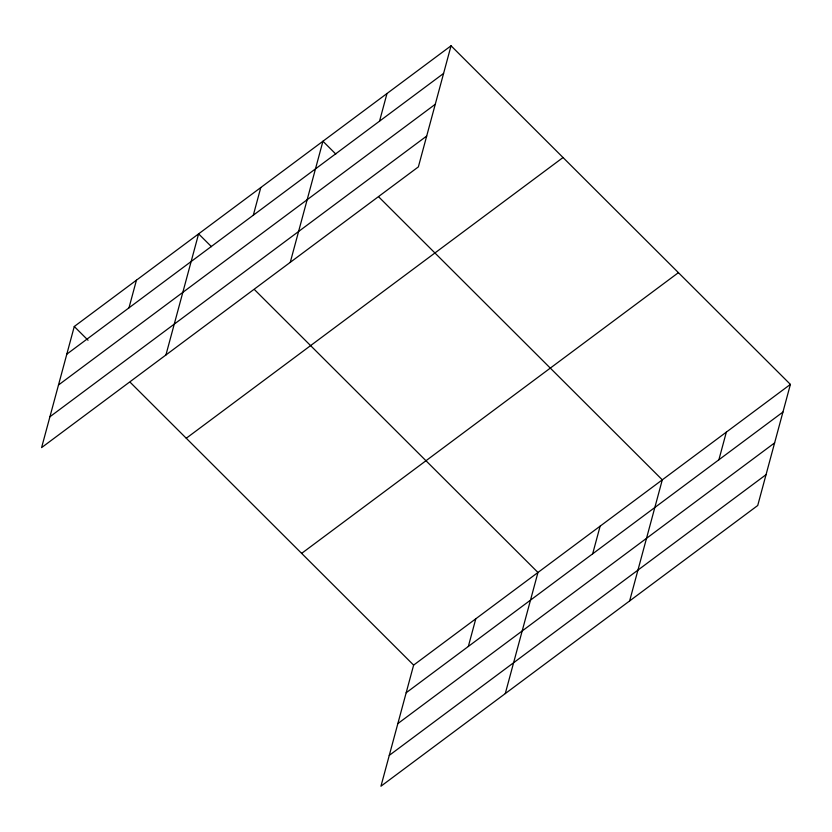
<?xml version="1.0" encoding="UTF-8"?>
<svg xmlns="http://www.w3.org/2000/svg" width="832" height="832" viewBox="0 0 832 832"><rect width="100%" height="100%" fill="white"/><g stroke="black" fill="none" stroke-linecap="round" stroke-linejoin="round"><path stroke-width="1.25" d="M451.048 45.791L74.277 326.498L41.6 447.606L418.371 166.889L451.048 45.791L790.4 384.394L757.723 505.502L380.952 786.209L413.629 665.111L790.4 384.394M128.981 307.84L136.438 280.186M165.932 354.962L198.609 233.865L211.463 246.688M253.313 215.207L260.78 187.554M290.264 262.33L322.941 141.232L335.795 154.055M379.538 121.17L386.994 93.506M468.333 646.454L475.8 618.79M505.284 693.576L537.961 572.478L254.602 289.734M592.665 553.81L600.132 526.157M629.626 600.943L662.293 479.846L378.934 197.101M718.89 459.774L726.346 432.12M66.81 354.162L443.581 73.445M58.49 384.998L435.261 104.281M49.92 416.77L426.691 136.053M186.264 438.246L563.035 157.529M301.642 553.374L678.413 272.657M406.172 692.765L782.933 412.058M397.842 723.601L774.613 442.894M389.272 755.373L766.043 474.666M74.277 326.498L88.046 340.236M130.27 382.377L413.629 665.111"/></g></svg>
